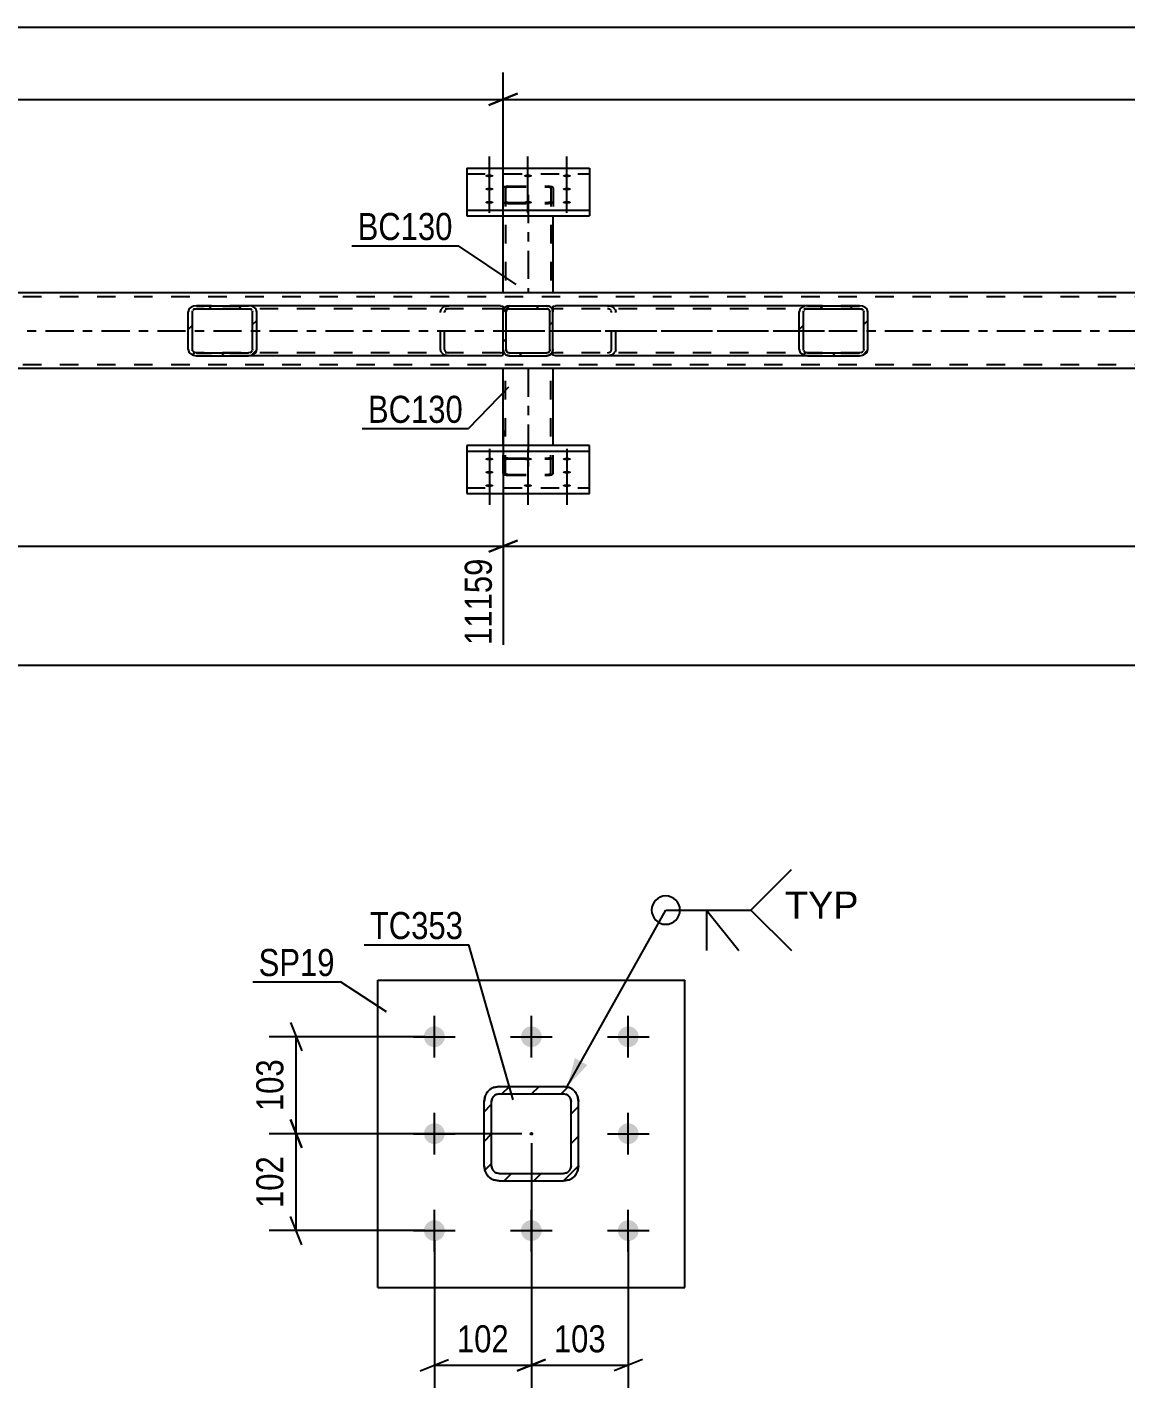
# Model space of a CAD drawing. Header units: millimetres. Extents: x -54 to 787, y -426 to 168.
# Drawn here: x 330.6 to 446.8, y -326.7 to -182.8 of the extents above; entities that cross this region are included whole.
import ezdxf

# ---------------------------------------------------------------- set-up
doc = ezdxf.new("R2010")
doc.units = ezdxf.units.MM
doc.linetypes.add('DXK_LINE_DOT2', pattern=[3.9198, 1.9599, -1.9599])
doc.linetypes.add('DXK_LINE_DOT3', pattern=[5.9187, 2.979, -0.9799, 0.9799, -0.9799])
doc.styles.add('Arial', font='ARIAL.TTF', dxfattribs={"height": 0.2})
doc.styles.add('Arial Narrow', font='ARIALN.TTF', dxfattribs={"height": 0.2})

# ---------------------------------------------------------------- blocks, each defined once
blk = doc.blocks.new('Part-761549023-2777 - 2746')
at = {"color": 2, "linetype": 'Continuous'}
for p, q in [((597.74, -210.89), (12.9, -210.89)), ((597.74, -218.89), (12.9, -218.89))]:
    blk.add_line(p, q, dxfattribs=at)
at = {"color": 7, "linetype": 'DXK_LINE_DOT2'}
for p, q in [((602.54, -211.29), (12.9, -211.29)), ((602.54, -218.49), (12.9, -218.49))]:
    blk.add_line(p, q, dxfattribs=at)
at = {"color": 7, "linetype": 'DXK_LINE_DOT3'}
blk.add_line((12.9, -214.89), (602.54, -214.89), dxfattribs=at)
blk = doc.blocks.new('Part-761549023-2863 - 2746')
at = {"color": 2, "linetype": 'Continuous'}
for p, q in [((380.91, -227.04), (380.91, -218.89)), ((386.19, -227.04), (386.19, -218.89))]:
    blk.add_line(p, q, dxfattribs=at)
at = {"color": 7, "linetype": 'DXK_LINE_DOT2'}
for p, q in [((386.19, -218.89), (380.91, -218.89)), ((381.15, -230), (381.15, -218.89)), ((385.95, -230), (385.95, -218.89)), ((380.91, -230), (380.91, -227.04)), ((386.19, -230), (386.19, -227.04)), ((380.95, -228.46), (380.91, -228.52)), ((381.05, -228.41), (380.95, -228.46)), ((381.21, -228.37), (381.05, -228.41)), ((381.15, -228.52), (381.17, -228.49)), ((381.17, -228.49), (381.22, -228.47)), ((381.39, -228.36), (381.21, -228.37)), ((381.22, -228.47), (381.3, -228.45)), ((381.3, -228.45), (381.39, -228.44)), ((381.39, -228.36), (385.71, -228.36)), ((381.39, -228.44), (385.71, -228.44)), ((385.89, -228.37), (385.71, -228.36)), ((385.71, -228.44), (385.8, -228.45)), ((385.8, -228.45), (385.88, -228.47)), ((385.88, -228.47), (385.93, -228.49)), ((386.05, -228.41), (385.89, -228.37)), ((385.93, -228.49), (385.95, -228.52)), ((386.15, -228.46), (386.05, -228.41)), ((386.19, -228.52), (386.15, -228.46)), ((380.91, -230), (380.95, -230.06)), ((380.95, -230.06), (381.05, -230.12)), ((381.05, -230.12), (381.21, -230.15)), ((381.17, -230.03), (381.15, -230)), ((381.22, -230.06), (381.17, -230.03)), ((381.21, -230.15), (381.39, -230.17)), ((381.3, -230.08), (381.22, -230.06)), ((381.39, -230.08), (381.3, -230.08)), ((381.39, -230.08), (385.71, -230.08)), ((381.39, -230.17), (385.71, -230.17)), ((385.8, -230.08), (385.71, -230.08)), ((385.71, -230.17), (385.89, -230.15)), ((385.88, -230.06), (385.8, -230.08)), ((385.93, -230.03), (385.88, -230.06)), ((385.89, -230.15), (386.05, -230.12)), ((385.95, -230), (385.93, -230.03)), ((386.05, -230.12), (386.15, -230.06)), ((386.15, -230.06), (386.19, -230))]:
    blk.add_line(p, q, dxfattribs=at)
at = {"color": 7, "linetype": 'DXK_LINE_DOT3'}
blk.add_line((383.55, -218.89), (383.55, -229.26), dxfattribs=at)
blk = doc.blocks.new('Part-761549023-2914 - 2746')
at = {"color": 2, "linetype": 'Continuous'}
for p, q in [((377.05, -197.69), (390.05, -197.69)), ((377.05, -197.69), (377.05, -202.74)), ((390.05, -197.69), (390.05, -202.74)), ((377.05, -202.14), (390.05, -202.14)), ((377.05, -202.74), (390.05, -202.74))]:
    blk.add_line(p, q, dxfattribs=at)
at = {"color": 7, "linetype": 'DXK_LINE_DOT2'}
blk.add_line((377.05, -198.29), (390.05, -198.29), dxfattribs=at)
blk = doc.blocks.new('Part-761549023-2873 - 2746')
at = {"linetype": 'Continuous'}
h = blk.add_hatch(dxfattribs=at)
h.set_pattern_fill('', scale=0.7, style=0, pattern_type=0)
h.set_pattern_definition([(45, (354.3076, -217.4802), (-1.57154, 1.57154), [])])
h.paths.add_polyline_path([(353.97, -217.53), (354.31, -217.48), (354.59, -217.34), (354.78, -217.13), (354.85, -216.89), (354.85, -212.89), (354.78, -212.64), (354.59, -212.44), (354.31, -212.3), (353.97, -212.25), (348.48, -212.25), (348.14, -212.3), (347.86, -212.44), (347.67, -212.64), (347.6, -212.89), (347.6, -216.89), (347.67, -217.13), (347.86, -217.34), (348.14, -217.48), (348.48, -217.53)])
h.paths.add_polyline_path([(348.31, -217.18), (348.17, -217.12), (348.07, -217.01), (348.04, -216.89), (348.04, -212.89), (348.07, -212.77), (348.17, -212.66), (348.31, -212.59), (348.48, -212.57), (353.97, -212.57), (354.14, -212.59), (354.28, -212.66), (354.38, -212.77), (354.41, -212.89), (354.41, -216.89), (354.38, -217.01), (354.28, -217.12), (354.14, -217.18), (353.97, -217.21), (348.48, -217.21)])
at = {"color": 2, "linetype": 'Continuous'}
for p, q in [((347.67, -212.64), (347.6, -212.89)), ((347.6, -216.89), (347.6, -212.89)), ((348.04, -212.89), (348.07, -212.77)), ((348.04, -216.89), (348.04, -212.89)), ((348.48, -212.25), (348.14, -212.3)), ((348.31, -212.59), (348.48, -212.57)), ((348.48, -212.25), (353.97, -212.25)), ((348.48, -212.57), (353.97, -212.57)), ((380.64, -212.25), (353.97, -212.25)), ((354.31, -212.3), (353.97, -212.25)), ((353.97, -212.57), (354.14, -212.59)), ((354.38, -212.77), (354.41, -212.89)), ((354.41, -216.89), (354.41, -212.89)), ((354.85, -212.89), (354.78, -212.64)), ((354.85, -216.89), (354.85, -212.89)), ((380.64, -212.25), (380.9, -212.29)), ((380.9, -212.29), (380.9, -212.3)), ((380.9, -212.3), (380.9, -212.44)), ((380.9, -212.44), (380.9, -212.89)), ((347.6, -216.89), (347.67, -217.13)), ((348.07, -217.01), (348.04, -216.89)), ((348.48, -217.21), (348.31, -217.18)), ((348.48, -217.21), (353.97, -217.21)), ((354.14, -217.18), (353.97, -217.21)), ((354.41, -216.89), (354.38, -217.01)), ((354.78, -217.13), (354.85, -216.89)), ((380.9, -217.49), (380.9, -216.89)), ((348.14, -217.48), (348.48, -217.53)), ((348.48, -217.53), (353.97, -217.53)), ((353.97, -217.53), (354.31, -217.48)), ((380.64, -217.53), (353.97, -217.53)), ((380.64, -217.53), (380.9, -217.49))]:
    blk.add_line(p, q, dxfattribs=at)
at = {"color": 7, "linetype": 'DXK_LINE_DOT2'}
for p, q in [((353.97, -212.25), (348.48, -212.25)), ((380.64, -212.57), (348.48, -212.57)), ((374.27, -212.89), (374.34, -212.64)), ((374.27, -216.89), (374.27, -212.89)), ((374.75, -212.77), (374.71, -212.89)), ((374.71, -216.89), (374.71, -212.89)), ((374.82, -212.3), (375.15, -212.25)), ((375.15, -212.57), (374.98, -212.59)), ((380.81, -212.59), (380.64, -212.57)), ((380.9, -212.64), (380.81, -212.59)), ((380.9, -212.29), (380.9, -212.29)), ((380.9, -212.44), (380.9, -212.64)), ((380.9, -216.89), (380.9, -212.64)), ((380.64, -217.21), (348.48, -217.21)), ((374.34, -217.13), (374.27, -216.89)), ((374.71, -216.89), (374.75, -217.01)), ((374.98, -217.18), (375.15, -217.21)), ((380.64, -217.21), (380.81, -217.18)), ((380.81, -217.18), (380.9, -217.14)), ((353.97, -217.53), (348.48, -217.53)), ((375.15, -217.53), (374.82, -217.48))]:
    blk.add_line(p, q, dxfattribs=at)
at = {"color": 2, "linetype": 'Continuous'}
for centre, radius, start, end in [((348.35, -213.07), 0.802, 104.5547, 147.5896), ((348.41, -212.98), 0.401, 104.5547, 147.5896), ((354.04, -212.98), 0.401, 32.4104, 75.4453), ((354.11, -213.07), 0.802, 32.4104, 75.4453), ((348.35, -216.7), 0.802, 212.4104, 255.4453), ((348.41, -216.8), 0.401, 212.4104, 255.4453), ((354.04, -216.8), 0.401, 284.5547, 327.5896), ((354.11, -216.7), 0.802, 284.5547, 327.5896)]:
    blk.add_arc(centre, radius, start, end, dxfattribs=at)
at = {"color": 7, "linetype": 'DXK_LINE_DOT2'}
for centre, radius, start, end in [((375.02, -213.07), 0.802, 104.5547, 147.5896), ((375.08, -212.98), 0.401, 104.5547, 147.5896), ((375.02, -216.7), 0.802, 212.4104, 255.4453), ((375.08, -216.8), 0.401, 212.4104, 255.4453)]:
    blk.add_arc(centre, radius, start, end, dxfattribs=at)
blk = doc.blocks.new('Bolt-761549023-2816 - 2746')
at = {"linetype": 'Continuous'}
for points in [[(379.45, -198.66), (379.36, -198.66), (379.27, -198.65), (379.19, -198.63), (379.12, -198.61), (379.07, -198.59), (379.03, -198.56), (379.01, -198.53), (379.01, -198.5), (379.03, -198.47), (379.07, -198.44), (379.12, -198.41), (379.19, -198.39), (379.27, -198.37), (379.36, -198.36), (379.45, -198.36), (379.54, -198.36), (379.63, -198.37), (379.71, -198.39), (379.78, -198.41), (379.83, -198.44), (379.87, -198.47), (379.89, -198.5), (379.89, -198.53), (379.87, -198.56), (379.83, -198.59), (379.78, -198.61), (379.71, -198.63), (379.63, -198.65), (379.54, -198.66)], [(383.53, -198.66), (383.44, -198.66), (383.35, -198.65), (383.27, -198.63), (383.2, -198.61), (383.15, -198.59), (383.11, -198.56), (383.09, -198.53), (383.09, -198.5), (383.11, -198.47), (383.15, -198.44), (383.2, -198.41), (383.27, -198.39), (383.35, -198.37), (383.44, -198.36), (383.53, -198.36), (383.62, -198.36), (383.71, -198.37), (383.79, -198.39), (383.86, -198.41), (383.91, -198.44), (383.95, -198.47), (383.97, -198.5), (383.97, -198.53), (383.95, -198.56), (383.91, -198.59), (383.86, -198.61), (383.79, -198.63), (383.71, -198.65), (383.62, -198.66)], [(387.65, -198.66), (387.56, -198.66), (387.47, -198.65), (387.39, -198.63), (387.32, -198.61), (387.27, -198.59), (387.23, -198.56), (387.21, -198.53), (387.21, -198.5), (387.23, -198.47), (387.27, -198.44), (387.32, -198.41), (387.39, -198.39), (387.47, -198.37), (387.56, -198.36), (387.65, -198.36), (387.74, -198.36), (387.83, -198.37), (387.91, -198.39), (387.98, -198.41), (388.03, -198.44), (388.07, -198.47), (388.09, -198.5), (388.09, -198.53), (388.07, -198.56), (388.03, -198.59), (387.98, -198.61), (387.91, -198.63), (387.83, -198.65), (387.74, -198.66)], [(379.45, -200.06), (379.36, -200.05), (379.27, -200.04), (379.19, -200.03), (379.12, -200.01), (379.07, -199.98), (379.03, -199.95), (379.01, -199.92), (379.01, -199.89), (379.03, -199.86), (379.07, -199.83), (379.12, -199.81), (379.19, -199.79), (379.27, -199.77), (379.36, -199.76), (379.45, -199.76), (379.54, -199.76), (379.63, -199.77), (379.71, -199.79), (379.78, -199.81), (379.83, -199.83), (379.87, -199.86), (379.89, -199.89), (379.89, -199.92), (379.87, -199.95), (379.83, -199.98), (379.78, -200.01), (379.71, -200.03), (379.63, -200.04), (379.54, -200.05)], [(387.65, -200.06), (387.56, -200.05), (387.47, -200.04), (387.39, -200.03), (387.32, -200.01), (387.27, -199.98), (387.23, -199.95), (387.21, -199.92), (387.21, -199.89), (387.23, -199.86), (387.27, -199.83), (387.32, -199.81), (387.39, -199.79), (387.47, -199.77), (387.56, -199.76), (387.65, -199.76), (387.74, -199.76), (387.83, -199.77), (387.91, -199.79), (387.98, -199.81), (388.03, -199.83), (388.07, -199.86), (388.09, -199.89), (388.09, -199.92), (388.07, -199.95), (388.03, -199.98), (387.98, -200.01), (387.91, -200.03), (387.83, -200.04), (387.74, -200.05)], [(379.45, -201.47), (379.36, -201.46), (379.27, -201.45), (379.19, -201.44), (379.12, -201.42), (379.07, -201.39), (379.03, -201.36), (379.01, -201.33), (379.01, -201.3), (379.03, -201.27), (379.07, -201.24), (379.12, -201.22), (379.19, -201.19), (379.27, -201.18), (379.36, -201.17), (379.45, -201.17), (379.54, -201.17), (379.63, -201.18), (379.71, -201.19), (379.78, -201.22), (379.83, -201.24), (379.87, -201.27), (379.89, -201.3), (379.89, -201.33), (379.87, -201.36), (379.83, -201.39), (379.78, -201.42), (379.71, -201.44), (379.63, -201.45), (379.54, -201.46)], [(383.53, -201.47), (383.44, -201.46), (383.35, -201.45), (383.27, -201.44), (383.2, -201.42), (383.15, -201.39), (383.11, -201.36), (383.09, -201.33), (383.09, -201.3), (383.11, -201.27), (383.15, -201.24), (383.2, -201.22), (383.27, -201.19), (383.35, -201.18), (383.44, -201.17), (383.53, -201.17), (383.62, -201.17), (383.71, -201.18), (383.79, -201.19), (383.86, -201.22), (383.91, -201.24), (383.95, -201.27), (383.97, -201.3), (383.97, -201.33), (383.95, -201.36), (383.91, -201.39), (383.86, -201.42), (383.79, -201.44), (383.71, -201.45), (383.62, -201.46)], [(387.65, -201.47), (387.56, -201.46), (387.47, -201.45), (387.39, -201.44), (387.32, -201.42), (387.27, -201.39), (387.23, -201.36), (387.21, -201.33), (387.21, -201.3), (387.23, -201.27), (387.27, -201.24), (387.32, -201.22), (387.39, -201.19), (387.47, -201.18), (387.56, -201.17), (387.65, -201.17), (387.74, -201.17), (387.83, -201.18), (387.91, -201.19), (387.98, -201.22), (388.03, -201.24), (388.07, -201.27), (388.09, -201.3), (388.09, -201.33), (388.07, -201.36), (388.03, -201.39), (387.98, -201.42), (387.91, -201.44), (387.83, -201.45), (387.74, -201.46)]]:
    blk.add_hatch(color=1, dxfattribs=at).paths.add_polyline_path(points)
at = {"color": 1, "linetype": 'Continuous'}
for p, q in [((379.45, -199.6), (379.45, -196.48)), ((383.53, -199.6), (383.53, -196.48)), ((387.65, -199.6), (387.65, -196.48)), ((379.45, -201), (379.45, -197.88)), ((387.65, -201), (387.65, -197.88)), ((379.45, -202.41), (379.45, -199.29)), ((383.53, -202.41), (383.53, -199.29)), ((387.65, -202.41), (387.65, -199.29))]:
    blk.add_line(p, q, dxfattribs=at)
blk = doc.blocks.new('Bolt-761549023-2817 - 2746')
at = {"linetype": 'Continuous'}
for points in [[(379.45, -228.31), (379.54, -228.31), (379.63, -228.32), (379.71, -228.34), (379.78, -228.36), (379.83, -228.39), (379.87, -228.42), (379.89, -228.45), (379.89, -228.48), (379.87, -228.51), (379.83, -228.54), (379.78, -228.56), (379.71, -228.58), (379.63, -228.6), (379.54, -228.61), (379.45, -228.61), (379.36, -228.61), (379.27, -228.6), (379.19, -228.58), (379.12, -228.56), (379.07, -228.54), (379.03, -228.51), (379.01, -228.48), (379.01, -228.45), (379.03, -228.42), (379.07, -228.39), (379.12, -228.36), (379.19, -228.34), (379.27, -228.32), (379.36, -228.31)], [(383.53, -228.31), (383.62, -228.31), (383.71, -228.32), (383.79, -228.34), (383.86, -228.36), (383.91, -228.39), (383.95, -228.42), (383.97, -228.45), (383.97, -228.48), (383.95, -228.51), (383.91, -228.54), (383.86, -228.56), (383.79, -228.58), (383.71, -228.6), (383.62, -228.61), (383.53, -228.61), (383.44, -228.61), (383.35, -228.6), (383.27, -228.58), (383.2, -228.56), (383.15, -228.54), (383.11, -228.51), (383.09, -228.48), (383.09, -228.45), (383.11, -228.42), (383.15, -228.39), (383.2, -228.36), (383.27, -228.34), (383.35, -228.32), (383.44, -228.31)], [(387.65, -228.31), (387.74, -228.31), (387.83, -228.32), (387.91, -228.34), (387.98, -228.36), (388.03, -228.39), (388.07, -228.42), (388.09, -228.45), (388.09, -228.48), (388.07, -228.51), (388.03, -228.54), (387.98, -228.56), (387.91, -228.58), (387.83, -228.6), (387.74, -228.61), (387.65, -228.61), (387.56, -228.61), (387.47, -228.6), (387.39, -228.58), (387.32, -228.56), (387.27, -228.54), (387.23, -228.51), (387.21, -228.48), (387.21, -228.45), (387.23, -228.42), (387.27, -228.39), (387.32, -228.36), (387.39, -228.34), (387.47, -228.32), (387.56, -228.31)], [(379.45, -229.71), (379.54, -229.71), (379.63, -229.72), (379.71, -229.74), (379.78, -229.76), (379.83, -229.78), (379.87, -229.81), (379.89, -229.84), (379.89, -229.87), (379.87, -229.9), (379.83, -229.93), (379.78, -229.96), (379.71, -229.98), (379.63, -229.99), (379.54, -230), (379.45, -230.01), (379.36, -230), (379.27, -229.99), (379.19, -229.98), (379.12, -229.96), (379.07, -229.93), (379.03, -229.9), (379.01, -229.87), (379.01, -229.84), (379.03, -229.81), (379.07, -229.78), (379.12, -229.76), (379.19, -229.74), (379.27, -229.72), (379.36, -229.71)], [(387.65, -229.71), (387.74, -229.71), (387.83, -229.72), (387.91, -229.74), (387.98, -229.76), (388.03, -229.78), (388.07, -229.81), (388.09, -229.84), (388.09, -229.87), (388.07, -229.9), (388.03, -229.93), (387.98, -229.96), (387.91, -229.98), (387.83, -229.99), (387.74, -230), (387.65, -230.01), (387.56, -230), (387.47, -229.99), (387.39, -229.98), (387.32, -229.96), (387.27, -229.93), (387.23, -229.9), (387.21, -229.87), (387.21, -229.84), (387.23, -229.81), (387.27, -229.78), (387.32, -229.76), (387.39, -229.74), (387.47, -229.72), (387.56, -229.71)], [(379.45, -231.12), (379.54, -231.12), (379.63, -231.13), (379.71, -231.14), (379.78, -231.17), (379.83, -231.19), (379.87, -231.22), (379.89, -231.25), (379.89, -231.28), (379.87, -231.31), (379.83, -231.34), (379.78, -231.37), (379.71, -231.39), (379.63, -231.4), (379.54, -231.41), (379.45, -231.42), (379.36, -231.41), (379.27, -231.4), (379.19, -231.39), (379.12, -231.37), (379.07, -231.34), (379.03, -231.31), (379.01, -231.28), (379.01, -231.25), (379.03, -231.22), (379.07, -231.19), (379.12, -231.17), (379.19, -231.14), (379.27, -231.13), (379.36, -231.12)], [(383.53, -231.12), (383.62, -231.12), (383.71, -231.13), (383.79, -231.14), (383.86, -231.17), (383.91, -231.19), (383.95, -231.22), (383.97, -231.25), (383.97, -231.28), (383.95, -231.31), (383.91, -231.34), (383.86, -231.37), (383.79, -231.39), (383.71, -231.4), (383.62, -231.41), (383.53, -231.42), (383.44, -231.41), (383.35, -231.4), (383.27, -231.39), (383.2, -231.37), (383.15, -231.34), (383.11, -231.31), (383.09, -231.28), (383.09, -231.25), (383.11, -231.22), (383.15, -231.19), (383.2, -231.17), (383.27, -231.14), (383.35, -231.13), (383.44, -231.12)], [(387.65, -231.12), (387.74, -231.12), (387.83, -231.13), (387.91, -231.14), (387.98, -231.17), (388.03, -231.19), (388.07, -231.22), (388.09, -231.25), (388.09, -231.28), (388.07, -231.31), (388.03, -231.34), (387.98, -231.37), (387.91, -231.39), (387.83, -231.4), (387.74, -231.41), (387.65, -231.42), (387.56, -231.41), (387.47, -231.4), (387.39, -231.39), (387.32, -231.37), (387.27, -231.34), (387.23, -231.31), (387.21, -231.28), (387.21, -231.25), (387.23, -231.22), (387.27, -231.19), (387.32, -231.17), (387.39, -231.14), (387.47, -231.13), (387.56, -231.12)]]:
    blk.add_hatch(color=1, dxfattribs=at).paths.add_polyline_path(points)
at = {"color": 1, "linetype": 'Continuous'}
for p, q in [((379.45, -227.37), (379.45, -230.49)), ((383.53, -227.37), (383.53, -230.49)), ((387.65, -227.37), (387.65, -230.49)), ((379.45, -228.77), (379.45, -231.89)), ((379.45, -230.18), (379.45, -233.3)), ((383.53, -230.18), (383.53, -233.3)), ((387.65, -228.77), (387.65, -231.89)), ((387.65, -230.18), (387.65, -233.3))]:
    blk.add_line(p, q, dxfattribs=at)
blk = doc.blocks.new('Part-761549023-2847 - 2746')
at = {"linetype": 'Continuous'}
h = blk.add_hatch(dxfattribs=at)
h.set_pattern_fill('', scale=0.7, style=0, pattern_type=0)
h.set_pattern_definition([(45, (418.9364, -217.4802), (-1.57154, 1.57154), [])])
h.paths.add_polyline_path([(418.6, -217.53), (418.94, -217.48), (419.22, -217.34), (419.41, -217.13), (419.48, -216.89), (419.48, -212.89), (419.41, -212.64), (419.22, -212.44), (418.94, -212.3), (418.6, -212.25), (413.11, -212.25), (412.77, -212.3), (412.49, -212.44), (412.3, -212.64), (412.23, -212.89), (412.23, -216.89), (412.3, -217.13), (412.49, -217.34), (412.77, -217.48), (413.11, -217.53)])
h.paths.add_polyline_path([(412.94, -217.18), (412.8, -217.12), (412.7, -217.01), (412.67, -216.89), (412.67, -212.89), (412.7, -212.77), (412.8, -212.66), (412.94, -212.59), (413.11, -212.57), (418.6, -212.57), (418.77, -212.59), (418.91, -212.66), (419.01, -212.77), (419.04, -212.89), (419.04, -216.89), (419.01, -217.01), (418.91, -217.12), (418.77, -217.18), (418.6, -217.21), (413.11, -217.21)])
at = {"color": 2, "linetype": 'Continuous'}
for p, q in [((386.18, -212.29), (386.44, -212.25)), ((386.18, -212.29), (386.18, -212.89)), ((413.11, -212.25), (386.44, -212.25)), ((412.3, -212.64), (412.23, -212.89)), ((412.23, -216.89), (412.23, -212.89)), ((412.67, -212.89), (412.7, -212.77)), ((412.67, -216.89), (412.67, -212.89)), ((413.11, -212.25), (412.77, -212.3)), ((412.94, -212.59), (413.11, -212.57)), ((413.11, -212.25), (418.6, -212.25)), ((413.11, -212.57), (418.6, -212.57)), ((418.94, -212.3), (418.6, -212.25)), ((418.6, -212.57), (418.77, -212.59)), ((419.01, -212.77), (419.04, -212.89)), ((419.04, -216.89), (419.04, -212.89)), ((419.48, -212.89), (419.41, -212.64)), ((419.48, -216.89), (419.48, -212.89)), ((386.18, -217.48), (386.18, -216.89)), ((412.23, -216.89), (412.3, -217.13)), ((412.7, -217.01), (412.67, -216.89)), ((413.11, -217.21), (412.94, -217.18)), ((413.11, -217.21), (418.6, -217.21)), ((418.77, -217.18), (418.6, -217.21)), ((419.04, -216.89), (419.01, -217.01)), ((419.41, -217.13), (419.48, -216.89)), ((386.18, -217.49), (386.18, -217.48)), ((386.44, -217.53), (386.18, -217.49)), ((413.11, -217.53), (386.44, -217.53)), ((412.77, -217.48), (413.11, -217.53)), ((413.11, -217.53), (418.6, -217.53)), ((418.6, -217.53), (418.94, -217.48))]:
    blk.add_line(p, q, dxfattribs=at)
at = {"color": 7, "linetype": 'DXK_LINE_DOT2'}
for p, q in [((386.18, -212.29), (386.18, -212.64)), ((386.27, -212.59), (386.18, -212.64)), ((386.18, -217.34), (386.18, -212.89)), ((386.44, -212.57), (386.27, -212.59)), ((418.6, -212.57), (386.44, -212.57)), ((391.93, -212.25), (392.26, -212.3)), ((392.1, -212.59), (391.93, -212.57)), ((392.37, -212.89), (392.33, -212.77)), ((392.37, -216.89), (392.37, -212.89)), ((392.74, -212.64), (392.81, -212.89)), ((392.81, -216.89), (392.81, -212.89)), ((418.6, -212.25), (413.11, -212.25)), ((386.18, -217.14), (386.27, -217.18)), ((386.27, -217.18), (386.44, -217.21)), ((418.6, -217.21), (386.44, -217.21)), ((391.93, -217.21), (392.1, -217.18)), ((392.33, -217.01), (392.37, -216.89)), ((392.81, -216.89), (392.74, -217.13)), ((392.26, -217.48), (391.93, -217.53)), ((418.6, -217.53), (413.11, -217.53))]:
    blk.add_line(p, q, dxfattribs=at)
at = {"color": 7, "linetype": 'DXK_LINE_DOT3'}
blk.add_line((382.33, -214.89), (415.85, -214.89), dxfattribs=at)
at = {"color": 7, "linetype": 'DXK_LINE_DOT2'}
for centre, radius, start, end in [((392, -212.98), 0.401, 32.4104, 75.4453), ((392.06, -213.07), 0.802, 32.4104, 75.4453), ((392, -216.8), 0.401, 284.5547, 327.5896), ((392.06, -216.7), 0.802, 284.5547, 327.5896)]:
    blk.add_arc(centre, radius, start, end, dxfattribs=at)
at = {"color": 2, "linetype": 'Continuous'}
for centre, radius, start, end in [((412.97, -213.07), 0.802, 104.5547, 147.5896), ((413.04, -212.98), 0.401, 104.5547, 147.5896), ((418.67, -212.98), 0.401, 32.4104, 75.4453), ((418.73, -213.07), 0.802, 32.4104, 75.4453), ((412.97, -216.7), 0.802, 212.4104, 255.4453), ((413.04, -216.8), 0.401, 212.4104, 255.4453), ((418.67, -216.8), 0.401, 284.5547, 327.5896), ((418.73, -216.7), 0.802, 284.5547, 327.5896)]:
    blk.add_arc(centre, radius, start, end, dxfattribs=at)
blk = doc.blocks.new('Part-761549023-2857 - 2746')
at = {"linetype": 'Continuous'}
h = blk.add_hatch(dxfattribs=at)
h.set_pattern_fill('', scale=0.7, style=0, pattern_type=0)
h.set_pattern_definition([(45, (385.7852, -217.4802), (-1.57154, 1.57154), [])])
h.paths.add_polyline_path([(385.54, -217.53), (385.79, -217.48), (385.99, -217.34), (386.13, -217.13), (386.18, -216.89), (386.18, -212.89), (386.13, -212.64), (385.99, -212.44), (385.79, -212.3), (385.54, -212.25), (381.54, -212.25), (381.3, -212.3), (381.09, -212.44), (380.95, -212.64), (380.9, -212.89), (380.9, -216.89), (380.95, -217.13), (381.09, -217.34), (381.3, -217.48), (381.54, -217.53)])
h.paths.add_polyline_path([(381.42, -217.18), (381.31, -217.12), (381.24, -217.01), (381.22, -216.89), (381.22, -212.89), (381.24, -212.77), (381.31, -212.66), (381.42, -212.59), (381.54, -212.57), (385.54, -212.57), (385.66, -212.59), (385.77, -212.66), (385.84, -212.77), (385.86, -212.89), (385.86, -216.89), (385.84, -217.01), (385.77, -217.12), (385.66, -217.18), (385.54, -217.21), (381.54, -217.21)])
at = {"color": 7, "linetype": 'DXK_LINE_DOT2'}
for p, q in [((380.9, -212.89), (380.95, -212.64)), ((380.9, -216.89), (380.9, -212.89)), ((381.24, -212.77), (381.22, -212.89)), ((381.22, -216.89), (381.22, -212.89)), ((381.3, -212.3), (381.54, -212.25)), ((381.54, -212.57), (381.42, -212.59)), ((381.54, -212.25), (385.54, -212.25)), ((381.54, -212.57), (385.54, -212.57)), ((385.54, -212.25), (385.79, -212.3)), ((385.66, -212.59), (385.54, -212.57)), ((385.86, -212.89), (385.84, -212.77)), ((385.86, -216.89), (385.86, -212.89)), ((386.13, -212.64), (386.18, -212.89)), ((386.18, -216.89), (386.18, -212.89)), ((380.95, -217.13), (380.9, -216.89)), ((381.22, -216.89), (381.24, -217.01)), ((381.42, -217.18), (381.54, -217.21)), ((381.54, -217.21), (385.54, -217.21)), ((385.54, -217.21), (385.66, -217.18)), ((385.84, -217.01), (385.86, -216.89)), ((386.18, -216.89), (386.13, -217.13)), ((381.54, -217.53), (381.3, -217.48)), ((381.54, -217.53), (385.54, -217.53)), ((385.79, -217.48), (385.54, -217.53))]:
    blk.add_line(p, q, dxfattribs=at)
at = {"color": 2, "linetype": 'Continuous'}
for p, q in [((380.95, -212.64), (380.9, -212.89)), ((380.9, -216.89), (380.9, -212.89)), ((381.22, -212.89), (381.24, -212.77)), ((381.22, -216.89), (381.22, -212.89)), ((381.54, -212.25), (381.3, -212.3)), ((381.42, -212.59), (381.54, -212.57)), ((381.54, -212.25), (385.54, -212.25)), ((381.54, -212.57), (385.54, -212.57)), ((385.79, -212.3), (385.54, -212.25)), ((385.54, -212.57), (385.66, -212.59)), ((385.84, -212.77), (385.86, -212.89)), ((385.86, -216.89), (385.86, -212.89)), ((386.18, -212.89), (386.13, -212.64)), ((386.18, -216.89), (386.18, -212.89)), ((380.9, -216.89), (380.95, -217.13)), ((381.24, -217.01), (381.22, -216.89)), ((381.54, -217.21), (381.42, -217.18)), ((381.54, -217.21), (385.54, -217.21)), ((385.66, -217.18), (385.54, -217.21)), ((385.86, -216.89), (385.84, -217.01)), ((386.13, -217.13), (386.18, -216.89)), ((381.3, -217.48), (381.54, -217.53)), ((381.54, -217.53), (385.54, -217.53)), ((385.54, -217.53), (385.79, -217.48))]:
    blk.add_line(p, q, dxfattribs=at)
at = {"color": 7, "linetype": 'DXK_LINE_DOT3'}
blk.add_line((383.54, -214.89), (383.54, -214.89), dxfattribs=at)
at = {"color": 7, "linetype": 'DXK_LINE_DOT2'}
for centre, radius, start, end in [((381.54, -212.89), 0.64, 112.5, 157.5), ((381.54, -212.89), 0.32, 112.5, 157.5), ((385.54, -212.89), 0.32, 22.5, 67.5), ((385.54, -212.89), 0.64, 22.5, 67.5), ((381.54, -216.89), 0.64, 202.5, 247.5), ((381.54, -216.89), 0.32, 202.5, 247.5), ((385.54, -216.89), 0.32, 292.5, 337.5), ((385.54, -216.89), 0.64, 292.5, 337.5)]:
    blk.add_arc(centre, radius, start, end, dxfattribs=at)
at = {"color": 2, "linetype": 'Continuous'}
for centre, radius, start, end in [((381.54, -212.89), 0.64, 112.5, 157.5), ((381.54, -212.89), 0.32, 112.5, 157.5), ((385.54, -212.89), 0.32, 22.5, 67.5), ((385.54, -212.89), 0.64, 22.5, 67.5), ((381.54, -216.89), 0.64, 202.5, 247.5), ((381.54, -216.89), 0.32, 202.5, 247.5), ((385.54, -216.89), 0.32, 292.5, 337.5), ((385.54, -216.89), 0.64, 292.5, 337.5)]:
    blk.add_arc(centre, radius, start, end, dxfattribs=at)
blk = doc.blocks.new('Part-761549023-2911 - 2746')
at = {"color": 7, "linetype": 'DXK_LINE_DOT2'}
for p, q in [((380.95, -199.71), (380.91, -199.78)), ((380.91, -199.78), (380.91, -202.74)), ((381.05, -199.66), (380.95, -199.71)), ((381.21, -199.63), (381.05, -199.66)), ((381.15, -199.78), (381.17, -199.75)), ((381.15, -199.78), (381.15, -210.89)), ((381.17, -199.75), (381.22, -199.72)), ((381.39, -199.61), (381.21, -199.63)), ((381.22, -199.72), (381.3, -199.7)), ((381.3, -199.7), (381.39, -199.69)), ((381.39, -199.61), (385.71, -199.61)), ((381.39, -199.69), (385.71, -199.69)), ((385.89, -199.63), (385.71, -199.61)), ((385.71, -199.69), (385.8, -199.7)), ((385.8, -199.7), (385.88, -199.72)), ((385.88, -199.72), (385.93, -199.75)), ((386.05, -199.66), (385.89, -199.63)), ((385.93, -199.75), (385.95, -199.78)), ((385.95, -199.78), (385.95, -210.89)), ((386.15, -199.71), (386.05, -199.66)), ((386.19, -199.78), (386.15, -199.71)), ((386.19, -199.78), (386.19, -202.74)), ((380.91, -201.25), (380.95, -201.32)), ((380.95, -201.32), (381.05, -201.37)), ((381.05, -201.37), (381.21, -201.41)), ((381.17, -201.29), (381.15, -201.25)), ((381.22, -201.31), (381.17, -201.29)), ((381.21, -201.41), (381.39, -201.42)), ((381.3, -201.33), (381.22, -201.31)), ((381.39, -201.34), (381.3, -201.33)), ((381.39, -201.34), (385.71, -201.34)), ((381.39, -201.42), (385.71, -201.42)), ((385.8, -201.33), (385.71, -201.34)), ((385.71, -201.42), (385.89, -201.41)), ((385.88, -201.31), (385.8, -201.33)), ((385.93, -201.29), (385.88, -201.31)), ((385.89, -201.41), (386.05, -201.37)), ((385.95, -201.25), (385.93, -201.29)), ((386.05, -201.37), (386.15, -201.32)), ((386.15, -201.32), (386.19, -201.25)), ((386.19, -210.89), (380.91, -210.89))]:
    blk.add_line(p, q, dxfattribs=at)
at = {"color": 7, "linetype": 'DXK_LINE_DOT3'}
blk.add_line((383.55, -200.52), (383.55, -210.89), dxfattribs=at)
at = {"color": 2, "linetype": 'Continuous'}
for p, q in [((380.91, -210.89), (380.91, -202.74)), ((386.19, -210.89), (386.19, -202.74))]:
    blk.add_line(p, q, dxfattribs=at)
blk = doc.blocks.new('Part-761549023-2915 - 2746')
at = {"color": 2, "linetype": 'Continuous'}
for p, q in [((390.05, -227.04), (377.05, -227.04)), ((377.05, -227.04), (377.05, -232.09)), ((390.05, -232.09), (390.05, -227.04)), ((377.05, -227.64), (390.05, -227.64)), ((377.05, -232.09), (390.05, -232.09))]:
    blk.add_line(p, q, dxfattribs=at)
at = {"color": 7, "linetype": 'DXK_LINE_DOT2'}
blk.add_line((377.05, -231.49), (390.05, -231.49), dxfattribs=at)
blk = doc.blocks.new('Part-761549023-5681 - 5661')
at = {"color": 2, "linetype": 'Continuous'}
for p, q in [((367.64, -316.05), (367.64, -283.55)), ((367.64, -283.55), (400.14, -283.55)), ((400.14, -316.05), (400.14, -283.55)), ((367.64, -316.05), (400.14, -316.05))]:
    blk.add_line(p, q, dxfattribs=at)
blk = doc.blocks.new('Bolt-761549023-5759 - 5661')
at = {"linetype": 'Continuous'}
for points in [[(373.64, -288.45, -1), (373.64, -290.65, -1)], [(383.89, -288.45, -1), (383.89, -290.65, -1)], [(394.14, -288.45, -1), (394.14, -290.65, -1)], [(373.64, -298.7, -1), (373.64, -300.9, -1)], [(394.14, -298.7, -1), (394.14, -300.9, -1)], [(373.64, -308.95, -1), (373.64, -311.15, -1)], [(383.89, -308.95, -1), (383.89, -311.15, -1)], [(394.14, -308.95, -1), (394.14, -311.15, -1)]]:
    blk.add_hatch(color=1, dxfattribs=at).paths.add_polyline_path(points)
at = {"color": 1, "linetype": 'Continuous'}
for p, q in [((373.64, -291.75), (373.64, -287.35)), ((383.89, -291.75), (383.89, -287.35)), ((394.14, -291.75), (394.14, -287.35)), ((371.44, -289.55), (375.84, -289.55)), ((381.69, -289.55), (386.09, -289.55)), ((391.94, -289.55), (396.34, -289.55)), ((373.64, -302), (373.64, -297.6)), ((394.14, -302), (394.14, -297.6)), ((371.44, -299.8), (375.84, -299.8)), ((391.94, -299.8), (396.34, -299.8)), ((373.64, -312.25), (373.64, -307.85)), ((383.89, -312.25), (383.89, -307.85)), ((394.14, -312.25), (394.14, -307.85)), ((371.44, -310.05), (375.84, -310.05)), ((381.69, -310.05), (386.09, -310.05)), ((391.94, -310.05), (396.34, -310.05))]:
    blk.add_line(p, q, dxfattribs=at)
blk = doc.blocks.new('Part-761549023-5715 - 5661')
at = {"linetype": 'Continuous'}
h = blk.add_hatch(dxfattribs=at)
h.set_pattern_fill('', scale=0.7, style=0, pattern_type=0)
h.set_pattern_definition([(45, (387.2894, -304.797), (-1.57154, 1.57154), [])])
h.paths.add_polyline_path([(380.49, -304.8), (387.29, -304.8), (387.9, -304.68), (388.42, -304.33), (388.77, -303.81), (388.89, -303.2), (388.89, -296.4), (388.77, -295.78), (388.42, -295.27), (387.9, -294.92), (387.29, -294.8), (380.49, -294.8), (379.88, -294.92), (379.36, -295.27), (379.01, -295.78), (378.89, -296.4), (378.89, -303.2), (379.01, -303.81), (379.36, -304.33), (379.88, -304.68)])
h.paths.add_polyline_path([(379.75, -303.5), (379.69, -303.2), (379.69, -296.4), (379.75, -296.09), (379.92, -295.83), (380.18, -295.66), (380.49, -295.6), (387.29, -295.6), (387.6, -295.66), (387.86, -295.83), (388.03, -296.09), (388.09, -296.4), (388.09, -303.2), (388.03, -303.5), (387.86, -303.76), (387.6, -303.94), (387.29, -304), (380.49, -304), (380.18, -303.94), (379.92, -303.76)])
blk.add_hatch(color=30, dxfattribs=at).paths.add_polyline_path([(383.89, -299.9, -1), (383.89, -299.7, -1)])
at = {"color": 7, "linetype": 'DXK_LINE_DOT2'}
for p, q in [((379.88, -294.92), (380.49, -294.8)), ((380.49, -294.8), (387.29, -294.8)), ((387.29, -294.8), (387.9, -294.92)), ((378.89, -296.4), (379.01, -295.78)), ((379.75, -296.09), (379.69, -296.4)), ((380.49, -295.6), (380.18, -295.66)), ((380.49, -295.6), (387.29, -295.6)), ((387.6, -295.66), (387.29, -295.6)), ((388.09, -296.4), (388.03, -296.09)), ((388.77, -295.78), (388.89, -296.4)), ((378.89, -303.2), (378.89, -296.4)), ((379.69, -303.2), (379.69, -296.4)), ((388.09, -303.2), (388.09, -296.4)), ((388.89, -303.2), (388.89, -296.4)), ((379.01, -303.81), (378.89, -303.2)), ((379.69, -303.2), (379.75, -303.5)), ((388.03, -303.5), (388.09, -303.2)), ((388.89, -303.2), (388.77, -303.81)), ((380.49, -304.8), (379.88, -304.68)), ((380.18, -303.94), (380.49, -304)), ((380.49, -304), (387.29, -304)), ((380.49, -304.8), (387.29, -304.8)), ((387.29, -304), (387.6, -303.94)), ((387.9, -304.68), (387.29, -304.8))]:
    blk.add_line(p, q, dxfattribs=at)
at = {"color": 2, "linetype": 'Continuous'}
for p, q in [((380.49, -294.8), (379.88, -294.92)), ((380.49, -294.8), (387.29, -294.8)), ((387.9, -294.92), (387.29, -294.8)), ((379.01, -295.78), (378.89, -296.4)), ((379.69, -296.4), (379.75, -296.09)), ((380.18, -295.66), (380.49, -295.6)), ((380.49, -295.6), (387.29, -295.6)), ((387.29, -295.6), (387.6, -295.66)), ((388.03, -296.09), (388.09, -296.4)), ((388.89, -296.4), (388.77, -295.78)), ((378.89, -303.2), (378.89, -296.4)), ((379.69, -303.2), (379.69, -296.4)), ((388.09, -303.2), (388.09, -296.4)), ((388.89, -303.2), (388.89, -296.4)), ((378.89, -303.2), (379.01, -303.81)), ((379.75, -303.5), (379.69, -303.2)), ((388.09, -303.2), (388.03, -303.5)), ((388.77, -303.81), (388.89, -303.2)), ((379.88, -304.68), (380.49, -304.8)), ((380.49, -304), (380.18, -303.94)), ((380.49, -304), (387.29, -304)), ((380.49, -304.8), (387.29, -304.8)), ((387.6, -303.94), (387.29, -304)), ((387.29, -304.8), (387.9, -304.68))]:
    blk.add_line(p, q, dxfattribs=at)
at = {"color": 7, "linetype": 'DXK_LINE_DOT3'}
blk.add_line((383.89, -299.8), (383.89, -299.8), dxfattribs=at)
at = {"color": 30, "linetype": 'DXK_LINE_DOT3'}
blk.add_line((383.89, -299.8), (383.89, -299.8), dxfattribs=at)
at = {"color": 30, "linetype": 'Continuous'}
blk.add_circle((383.89, -299.8), 0.1, dxfattribs=at)
at = {"color": 7, "linetype": 'DXK_LINE_DOT2'}
for centre, radius, start, end in [((380.49, -296.4), 1.6, 112.5, 157.5), ((387.29, -296.4), 1.6, 22.5, 67.5), ((380.49, -296.4), 0.8, 112.5, 157.5), ((387.29, -296.4), 0.8, 22.5, 67.5), ((380.49, -303.2), 0.8, 202.5, 247.5), ((387.29, -303.2), 0.8, 292.5, 337.5), ((380.49, -303.2), 1.6, 202.5, 247.5), ((387.29, -303.2), 1.6, 292.5, 337.5)]:
    blk.add_arc(centre, radius, start, end, dxfattribs=at)
at = {"color": 2, "linetype": 'Continuous'}
for centre, radius, start, end in [((380.49, -296.4), 1.6, 112.5, 157.5), ((387.29, -296.4), 1.6, 22.5, 67.5), ((380.49, -296.4), 0.8, 112.5, 157.5), ((387.29, -296.4), 0.8, 22.5, 67.5), ((380.49, -303.2), 0.8, 202.5, 247.5), ((387.29, -303.2), 0.8, 292.5, 337.5), ((380.49, -303.2), 1.6, 202.5, 247.5), ((387.29, -303.2), 1.6, 292.5, 337.5)]:
    blk.add_arc(centre, radius, start, end, dxfattribs=at)
blk = doc.blocks.new('StraightDimension-761549023-12948 - 2746')
at = {"color": 7, "linetype": 'Continuous'}
for p, q in [((380.91, -203.08), (380.91, -187.57)), ((379.41, -191.02), (382.41, -189.82)), ((140.91, -190.42), (380.91, -190.42))]:
    blk.add_line(p, q, dxfattribs=at)
blk = doc.blocks.new('StraightDimension-761549023-12779 - 2746')
at = {"color": 7, "linetype": 'Continuous'}
blk.add_line((0, -250.25), (602.54, -250.25), dxfattribs=at)
blk = doc.blocks.new('StraightDimension-761549023-12845 - 2746')
at = {"color": 7, "linetype": 'Continuous'}
blk.add_line((-1, -182.79), (603.54, -182.79), dxfattribs=at)
blk = doc.blocks.new('StraightDimension-761549023-12947 - 2746')
at = {"color": 7, "linetype": 'Continuous'}
for p, q in [((380.91, -203.08), (380.91, -187.57)), ((382.41, -189.82), (379.41, -191.02)), ((380.91, -190.42), (602.54, -190.42))]:
    blk.add_line(p, q, dxfattribs=at)
blk = doc.blocks.new('StraightDimension-761549023-14332 - 2746')
at = {"color": 7, "linetype": 'Continuous'}
for p, q in [((380.91, -225.45), (380.91, -248.11)), ((382.41, -237.07), (379.41, -238.27)), ((380.91, -237.67), (602.54, -237.67))]:
    blk.add_line(p, q, dxfattribs=at)
blk = doc.blocks.new('StraightDimension-761549023-14333 - 2746')
at = {"color": 7, "linetype": 'Continuous'}
for p, q in [((380.91, -225.45), (380.91, -248.11)), ((379.41, -238.27), (382.41, -237.07)), ((140.91, -237.67), (380.91, -237.67))]:
    blk.add_line(p, q, dxfattribs=at)
at = {"color": 0, "linetype": 'Continuous'}
blk.add_wipeout([(380.31, -238.37), (376.11, -238.37), (376.11, -248.71), (380.31, -248.71)], dxfattribs=at)
at = {"color": 3, "linetype": 'Continuous', "style": 'Arial Narrow'}
blk.add_text('11159', height=2.863, rotation=90.0002, dxfattribs=at).set_placement((379.71, -248.11))
blk = doc.blocks.new('StraightDimension-761549023-9254 - 5661')
at = {"color": 7, "linetype": 'Continuous'}
for p, q in [((358.41, -298.3), (359.61, -301.3)), ((382.89, -299.8), (356.16, -299.8)), ((359.01, -310.05), (359.01, -299.8)), ((359.61, -311.55), (358.41, -308.55)), ((372.64, -310.05), (356.16, -310.05))]:
    blk.add_line(p, q, dxfattribs=at)
at = {"color": 0}
blk.add_wipeout([(358.26, -301.58), (354.06, -301.58), (354.06, -308.26), (358.26, -308.26)], dxfattribs=at)
at = {"color": 3, "style": 'Arial Narrow'}
blk.add_text('102', height=2.863, rotation=90.0002, dxfattribs=at).set_placement((357.66, -307.66))
blk = doc.blocks.new('StraightDimension-761549023-9256 - 5661')
at = {"color": 7, "linetype": 'Continuous'}
for p, q in [((358.41, -288.05), (359.61, -291.05)), ((372.64, -289.55), (356.16, -289.55)), ((359.01, -299.8), (359.01, -289.55)), ((359.61, -301.3), (358.41, -298.3)), ((382.89, -299.8), (356.16, -299.8))]:
    blk.add_line(p, q, dxfattribs=at)
at = {"color": 0}
blk.add_wipeout([(358.26, -291.33), (354.06, -291.33), (354.06, -298.01), (358.26, -298.01)], dxfattribs=at)
at = {"color": 3, "style": 'Arial Narrow'}
blk.add_text('103', height=2.863, rotation=90.0002, dxfattribs=at).set_placement((357.66, -297.41))
blk = doc.blocks.new('StraightDimension-761549023-17991 - 5661')
at = {"color": 7, "linetype": 'Continuous'}
for p, q in [((383.89, -300.8), (383.89, -326.67)), ((394.14, -311.05), (394.14, -326.67)), ((382.39, -324.87), (385.39, -323.67)), ((395.64, -323.67), (392.64, -324.87)), ((383.89, -324.27), (394.14, -324.27))]:
    blk.add_line(p, q, dxfattribs=at)
at = {"color": 0}
blk.add_wipeout([(392.36, -323.52), (392.36, -319.32), (385.67, -319.32), (385.67, -323.52)], dxfattribs=at)
at = {"color": 3, "style": 'Arial Narrow'}
blk.add_text('103', height=2.863, dxfattribs=at).set_placement((386.27, -322.92))
blk = doc.blocks.new('StraightDimension-761549023-17992 - 5661')
at = {"color": 7, "linetype": 'Continuous'}
for p, q in [((383.89, -300.8), (383.89, -326.67)), ((373.64, -311.05), (373.64, -326.67)), ((372.14, -324.87), (375.14, -323.67)), ((385.39, -323.67), (382.39, -324.87)), ((373.64, -324.27), (383.89, -324.27))]:
    blk.add_line(p, q, dxfattribs=at)
at = {"color": 0}
blk.add_wipeout([(382.11, -323.52), (382.11, -319.32), (375.42, -319.32), (375.42, -323.52)], dxfattribs=at)
at = {"color": 3, "style": 'Arial Narrow'}
blk.add_text('102', height=2.863, dxfattribs=at).set_placement((376.02, -322.92))
blk = doc.blocks.new('Mark-761549023-2859 - 2746')
at = {"color": 0}
blk.add_wipeout([(376.66, -224.63), (376.66, -221.63), (366.61, -221.63), (366.61, -224.63)], dxfattribs=at)
blk.add_wipeout([(376.66, -224.63), (376.66, -221.63), (366.61, -221.63), (366.61, -224.63)], dxfattribs=at)
at = {"color": 30, "linetype": 'Continuous'}
for p in [(381.48, -220.86), (366.01, -225.23)]:
    blk.add_line(p, (377.26, -225.23), dxfattribs=at)
at = {"color": 3, "style": 'Arial Narrow'}
blk.add_text('BC130', height=2.863, dxfattribs=at).set_placement((366.61, -224.63))
blk = doc.blocks.new('Mark-761549023-2907 - 2746')
at = {"color": 0}
blk.add_wipeout([(375.57, -205.3), (375.57, -202.3), (365.52, -202.3), (365.52, -205.3)], dxfattribs=at)
blk.add_wipeout([(375.57, -205.3), (375.57, -202.3), (365.52, -202.3), (365.52, -205.3)], dxfattribs=at)
at = {"color": 30, "linetype": 'Continuous'}
for p in [(364.92, -205.9), (382.28, -210)]:
    blk.add_line(p, (376.17, -205.9), dxfattribs=at)
at = {"color": 3, "style": 'Arial Narrow'}
blk.add_text('BC130', height=2.863, dxfattribs=at).set_placement((365.52, -205.3))
blk = doc.blocks.new('Mark-761549023-5677 - 5661')
at = {"color": 0}
blk.add_wipeout([(363.09, -283.13), (363.09, -280.13), (355.05, -280.13), (355.05, -283.13)], dxfattribs=at)
blk.add_wipeout([(363.09, -283.13), (363.09, -280.13), (355.05, -280.13), (355.05, -283.13)], dxfattribs=at)
at = {"color": 30, "linetype": 'Continuous'}
for p in [(354.45, -283.73), (368.58, -286.93)]:
    blk.add_line(p, (363.69, -283.73), dxfattribs=at)
at = {"color": 3, "style": 'Arial Narrow'}
blk.add_text('SP19', height=2.863, dxfattribs=at).set_placement((355.05, -283.13))
blk = doc.blocks.new('Mark-761549023-5711 - 5661')
at = {"color": 0}
blk.add_wipeout([(376.67, -279.22), (376.67, -276.22), (366.81, -276.22), (366.81, -279.22)], dxfattribs=at)
blk.add_wipeout([(376.67, -279.22), (376.67, -276.22), (366.81, -276.22), (366.81, -279.22)], dxfattribs=at)
at = {"color": 30, "linetype": 'Continuous'}
for p in [(366.21, -279.82), (381.98, -296.23)]:
    blk.add_line(p, (377.27, -279.82), dxfattribs=at)
at = {"color": 3, "style": 'Arial Narrow'}
blk.add_text('TC353', height=2.863, dxfattribs=at).set_placement((366.81, -279.22))
blk = doc.blocks.new('WeldMark-761549023-5787 - 5661')
at = {"linetype": 'Continuous'}
blk.add_hatch(color=30, dxfattribs=at).paths.add_polyline_path([(389.81, -292.54), (387.69, -294.8), (388.5, -291.81)])
at = {"color": 30, "linetype": 'Continuous'}
for p, q in [((387.69, -294.8), (398.11, -276.16)), ((398.11, -276.16), (407.11, -276.16))]:
    blk.add_line(p, q, dxfattribs=at)
at = {"color": 3, "linetype": 'Continuous'}
for q in [(405.83, -280.44), (402.4, -280.44)]:
    blk.add_line((402.4, -276.16), q, dxfattribs=at)
for start, end in [(90, 270), (270, 90)]:
    blk.add_arc((398.11, -276.16), 1.5, start, end, dxfattribs=at)
at = {"color": 0, "linetype": 'Continuous'}
blk.add_wipeout([(418.49, -277.06), (418.49, -274.06), (410.71, -274.06), (410.71, -277.06)], dxfattribs=at)
blk.add_wipeout([(418.49, -277.06), (418.49, -274.06), (410.71, -274.06), (410.71, -277.06)], dxfattribs=at)
at = {"color": 3, "linetype": 'Continuous'}
for q in [(411.4, -271.87), (411.4, -280.44)]:
    blk.add_line((407.11, -276.16), q, dxfattribs=at)
at = {"color": 3, "linetype": 'Continuous', "style": 'Arial'}
blk.add_text('TYP', height=2.865, dxfattribs=at).set_placement((410.71, -277.06))

msp = doc.modelspace()

# ---------------------------------------------------------------- block references
for name in ['Bolt-761549023-2816 - 2746', 'Part-761549023-2914 - 2746', 'Part-761549023-2911 - 2746', 'Part-761549023-2777 - 2746', 'Part-761549023-2873 - 2746', 'Part-761549023-2857 - 2746', 'Part-761549023-2847 - 2746', 'Part-761549023-2863 - 2746', 'Part-761549023-2915 - 2746', 'Bolt-761549023-2817 - 2746', 'Part-761549023-5681 - 5661', 'Bolt-761549023-5759 - 5661', 'Part-761549023-5715 - 5661']:
    msp.add_blockref(name, (0, 0))

# ---------------------------------------------------------------- next in the draw order: block references
for name in ['StraightDimension-761549023-12948 - 2746', 'StraightDimension-761549023-12779 - 2746', 'WeldMark-761549023-5787 - 5661', 'Mark-761549023-5677 - 5661', 'StraightDimension-761549023-9254 - 5661']:
    msp.add_blockref(name, (0, 0))

# ---------------------------------------------------------------- next in the draw order: block references
for name in ['StraightDimension-761549023-12845 - 2746', 'StraightDimension-761549023-14332 - 2746', 'StraightDimension-761549023-9256 - 5661']:
    msp.add_blockref(name, (0, 0))

# ---------------------------------------------------------------- next in the draw order: block references
for name in ['StraightDimension-761549023-12947 - 2746', 'StraightDimension-761549023-14333 - 2746', 'Mark-761549023-5711 - 5661', 'StraightDimension-761549023-17991 - 5661']:
    msp.add_blockref(name, (0, 0))

# ---------------------------------------------------------------- next in the draw order: block references
for name in ['Mark-761549023-2907 - 2746', 'Mark-761549023-2859 - 2746', 'StraightDimension-761549023-17992 - 5661']:
    msp.add_blockref(name, (0, 0))

doc.saveas('drawing.dxf')
